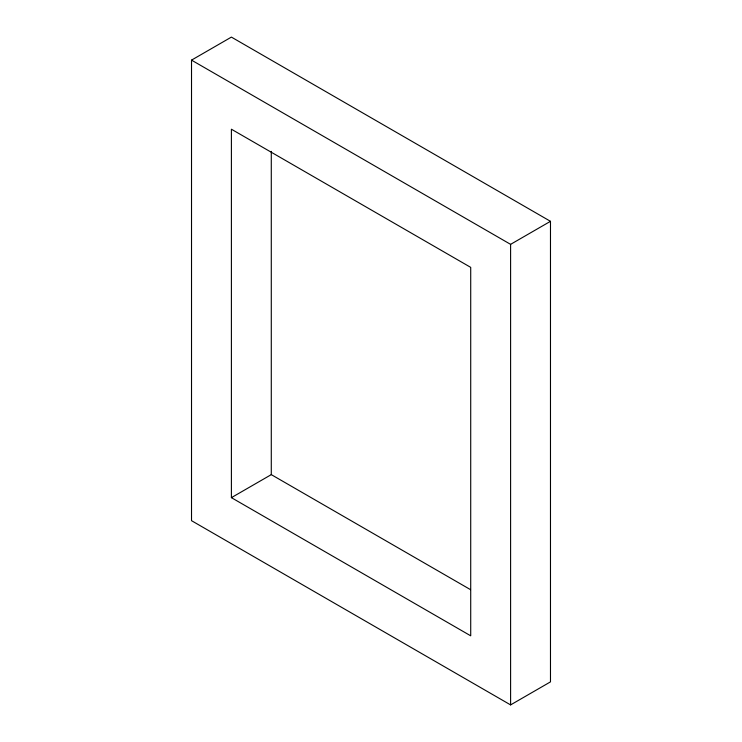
<?xml version="1.0" encoding="UTF-8"?>
<svg xmlns="http://www.w3.org/2000/svg" width="742" height="742" viewBox="0 0 742 742"><rect width="100%" height="100%" fill="white"/><g stroke="black" fill="none" stroke-linecap="round" stroke-linejoin="round"><path stroke-width="1.11" d="M191.519 60.13L231.402 37.1L550.481 221.32L550.481 681.87L510.598 704.9L191.519 520.68L191.519 60.13L510.598 244.35L550.481 221.32M231.402 497.65L470.716 635.82L470.716 267.37L231.402 129.21L231.402 497.65L271.284 474.63L470.549 589.667M510.598 244.35L510.598 704.9M271.284 151.368L271.284 474.63"/></g></svg>
